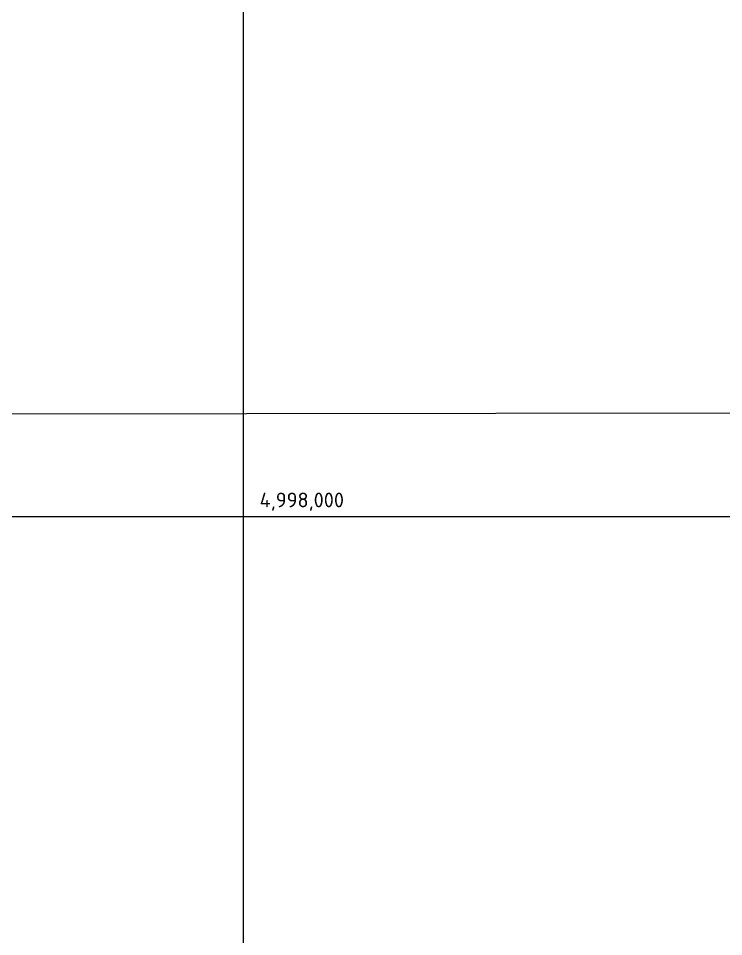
# Model space of a CAD drawing. Header units: millimetres. Extents: x 519 to 9564855, y -810 to 5021775.
# Drawn here: x 9522619 to 9523814, y 4997288 to 4998844 of the extents above; entities that cross this region are included whole.
import ezdxf

# ---------------------------------------------------------------- set-up
doc = ezdxf.new("R2010")
doc.units = ezdxf.units.MM
doc.header["$LTSCALE"] = 2
doc.header["$MEASUREMENT"] = 0
doc.header["$PDMODE"] = 2
doc.header["$PDSIZE"] = 5
doc.layers.add('0_ANNOT_Dimensions', color=7, linetype='Continuous')
doc.layers.add('GRID_PULKOVO', color=7, linetype='Continuous')
doc.styles.add('Elect', font='isocpeur.ttf')
doc.styles.get("Standard").update_dxf_attribs({"font": 'isocpeur.ttf', "width": 0.5})
doc.dimstyles.new('ISO-25', dxfattribs={"dimtxt": 15, "dimasz": 10, "dimexe": 5, "dimexo": 5, "dimgap": 5, "dimtad": 1, "dimtxsty": 'Standard', "dimblk": 'OBLIQUE', "dimcen": 50, "dimadec": 0, "dimazin": 0, "dimtfac": 1, "dimtmove": 0, "dimatfit": 3, "dimfxl": 0, "dimarcsym": 0})

# ---------------------------------------------------------------- blocks, each defined once
blk = doc.blocks.new('_Oblique')
at = {"color": 0, "linetype": 'ByBlock', "lineweight": -2}
blk.add_line((-0.5, -0.5), (0.5, 0.5), dxfattribs=at)
blk = doc.blocks.new('*D111')
at = {"layer": '0_ANNOT_Dimensions', "color": 0, "lineweight": -2, "transparency": 16777216}
for p, q in [((9540956.6, 4998200.1), (9521531.3, 4998171.8)), ((9540956.6, 4998203), (9540956.6, 4998205.1)), ((9521531.3, 4998174.7), (9521531.3, 4998176.8))]:
    blk.add_line(p, q, dxfattribs=at)
at = {"layer": 'DEFPOINTS', "color": 0, "linetype": 'ByBlock', "lineweight": 25, "transparency": 16777216}
for p in [(9540956.6, 4998198), (9521531.3, 4998171.8), (9521531.3, 4998169.7)]:
    blk.add_point(p, dxfattribs=at)
at = {"layer": '0_ANNOT_Dimensions', "color": 0, "linetype": 'ByBlock', "lineweight": -2, "transparency": 16777216, "xscale": 10, "yscale": 10, "zscale": 10}
for p, rotation in [((9540956.6, 4998200.1), 0.08345723362022996), ((9521531.3, 4998171.8), 180.0834572336203)]:
    blk.add_blockref('_Oblique', p, dxfattribs=dict(at, rotation=rotation))
at = {"layer": '0_ANNOT_Dimensions', "color": 0, "linetype": 'ByBlock', "lineweight": 25, "transparency": 16777216, "insert": (9531243.9, 4998199.9), "char_height": 15, "attachment_point": 5, "rotation": 0.0835, "bg_fill": 3, "box_fill_scale": 1.25, "bg_fill_color": 256, "bg_fill_true_color": 13158600, "bg_fill_transparency": 0}
blk.add_mtext('19425,33', dxfattribs=at)

msp = doc.modelspace()

# ---------------------------------------------------------------- linework, layer by layer
at = {"layer": 'GRID_PULKOVO', "lineweight": 0}
for p, q in [((9523000, 5011000), (9523000, 4992000)), ((9519000, 4998000), (9533000, 4998000))]:
    msp.add_line(p, q, dxfattribs=at)

# ---------------------------------------------------------------- texts
at = {"layer": 'GRID_PULKOVO', "lineweight": 0, "style": 'Elect'}
msp.add_text('4,998,000', height=25, rotation=0.00000003, dxfattribs=at).set_placement((9523027.82784, 4998015.42169))

# ---------------------------------------------------------------- next in the draw order: dimensions: what is measured, and where the dimension line sits
at = {"layer": '0_ANNOT_Dimensions', "linetype": 'ByBlock', "lineweight": 25}
dim = msp.add_aligned_dim(p1=(9540956.6, 4998198), p2=(9521531.287, 4998169.705), distance=-2.08809, dimstyle='ISO-25', override={"dimtfill": 1}, dxfattribs=at)
dim.commit()
dim.dimension.update_dxf_attribs({"geometry": '*D111', "text_midpoint": (9531243.92007, 4998199.94057)})

doc.saveas('drawing.dxf')
